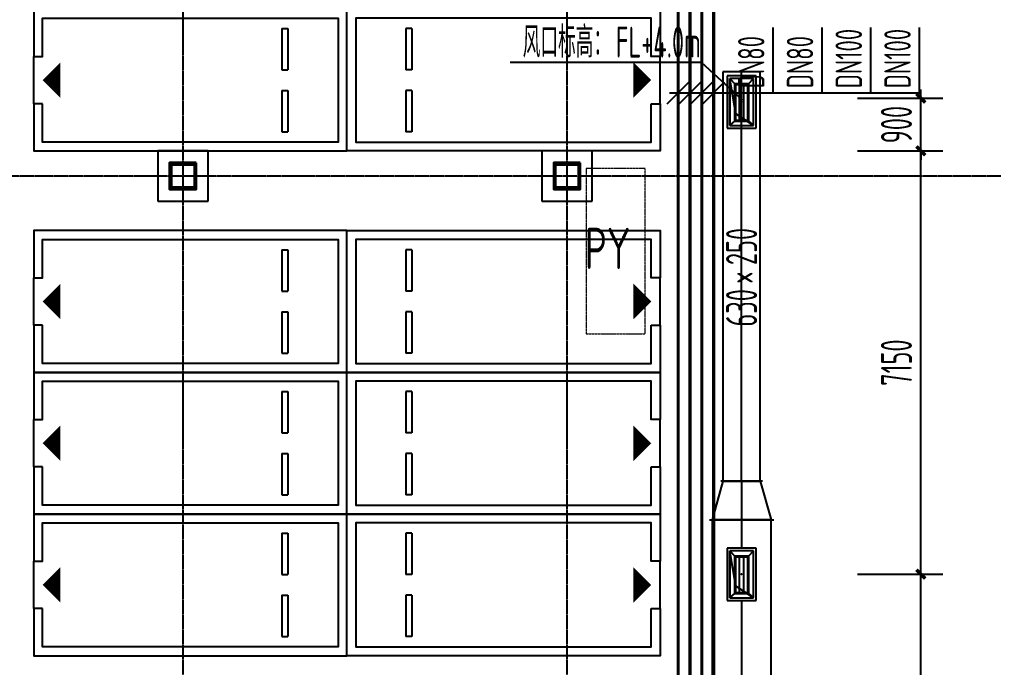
# Model space of a CAD drawing. Extents: x -20827274 to 1300756471, y -549375 to 3431892.
# Drawn here: x 50475 to 66960, y -224835 to -213858 of the extents above; entities that cross this region are included whole.
import ezdxf

# ---------------------------------------------------------------- set-up
doc = ezdxf.new("R2010")
doc.units = 0
doc.header["$LTSCALE"] = 10
for name, pattern in [('B-1F-WALL$0$DASH', [0.35, 0.25, -0.1]), ('CENTER2', [1.125, 0.75, -0.125, 0.125, -0.125]), ('DASH', [0.35, 0.25, -0.1]), ('暖附图底图$0$DASH', [0.35, 0.25, -0.1]), ('暖附图底图$0$DOTE', [2.42, 2, -0.2, 0.02, -0.2])]:
    doc.linetypes.add(name, pattern=pattern)
for name, color, linetype in [('1-zs', 3, 'Continuous'), ('1-标注暖通', 4, 'Continuous'), ('DUCT-排烟中心线', 5, 'CENTER2'), ('DUCT-排烟标注', 3, 'Continuous'), ('DUCT-排烟法兰', 4, 'Continuous'), ('DUCT-排烟管', 2, 'Continuous'), ('DUCT-排烟管立管', 2, 'Continuous'), ('DUCT-排烟管端线', 4, 'Continuous'), ('DUCT-排风风口', 7, 'Continuous'), ('H-DIM-空冷供水', 3, 'Continuous'), ('H-PIPE-空冷供水', 122, 'Continuous'), ('H-PIPE-空冷回水', 122, 'DASH'), ('H-TH_DIM', 3, 'Continuous'), ('暖附图底图$0$00-停车位', 8, 'Continuous'), ('暖附图底图$0$1-标注暖通', 8, 'Continuous'), ('暖附图底图$0$A-COLUMN', 8, 'Continuous'), ('暖附图底图$0$DOTE', 8, 'Continuous'), ('暖附图底图$0$S-柱', 8, 'Continuous'), ('暖附图底图$0$S-柱-填充', 8, 'Continuous')]:
    doc.layers.add(name, color=color, linetype=linetype)
doc.layers.add('B-1F-WALL$0$A-HOLE', color=8, linetype='Continuous', lineweight=9)
doc.layers.add('B-1F-WALL$0$A-SPACE', color=8, linetype='Continuous', lineweight=15)
doc.styles.add('8B2_02', font='tssdeng.shx', dxfattribs={"width": 0.6, "bigfont": 'TSSDCHN.shx'})
doc.styles.add('8B2_02_T3', font='tssdeng.shx', dxfattribs={"width": 0.6, "bigfont": 'TSSDCHN.shx'})
doc.styles.add('_THVAC_PIPEDN', font='tssdeng.shx', dxfattribs={"width": 0.7, "height": 3.5, "bigfont": 'tssdchn.shx'})
doc.styles.add('B-1F-WALL$0$HHD-HZ', font='STEDI.shx', dxfattribs={"width": 0.75, "bigfont": 'HZTXT.shx'})
doc.dimstyles.new('_TCH_ARCH&&150', dxfattribs={"dimtxt": 525, "dimasz": 150, "dimexe": 375, "dimexo": 450, "dimgap": 150, "dimtad": 1, "dimdec": 0, "dimrnd": 50, "dimzin": 0, "dimdsep": 46, "dimtxsty": '8B2_02_T3', "dimblk": 'ARCHTICK', "dimcen": 0.09, "dimclrt": 7, "dimazin": 2, "dimtfac": 1, "dimtdec": 0, "dimtix": 1, "dimtmove": 2, "dimatfit": 3, "dimfxl": 0, "dimtolj": 1, "dimtzin": 0, "dimarcsym": 0})

# ---------------------------------------------------------------- blocks, each defined once
blk = doc.blocks.new('$风口$00000108')
for p, q in [((-250, 135), (-190, 75)), ((-250, -135), (-250, 135)), ((250, 135), (200, 75)), ((250, 135), (250, -135)), ((200, 25), (-190, 25)), ((-250, -135), (-190, -75)), ((200, -25), (-190, -25)), ((200, -75), (250, -135)), ((250, -135), (-250, -135))]:
    blk.add_line(p, q)
at = {"linetype": 'Continuous'}
blk.add_line((250, 135), (-250, 135), dxfattribs=at)
at = {"lineweight": 40}
for p, q in [((-190, 75), (200, 75)), ((-190, -75), (-190, 75)), ((200, 75), (200, -75)), ((-190, -75), (200, -75))]:
    blk.add_line(p, q, dxfattribs=at)
blk = doc.blocks.new('暖附图底图$0$车位2400x5300')
at = {"layer": '暖附图底图$0$00-停车位', "color": 251}
for p, q in [((-875, -1000), (-175, -1000)), ((-875, -1100), (-875, -1000)), ((-875, -1100), (-175, -1100)), ((-175, -1100), (-175, -1000)), ((175, -1000), (875, -1000)), ((175, -1100), (175, -1000)), ((175, -1100), (875, -1100)), ((875, -1100), (875, -1000)), ((400, -5300), (-400, -5300))]:
    blk.add_line(p, q, dxfattribs=at)
blk.add_lwpolyline([(400, -5150), (400, -5300), (1200, -5300), (1200, 0), (-1200, 0), (-1200, -5300), (-400, -5300), (-400, -5150), (-1050, -5150), (-1050, -150), (1050, -150), (1050, -5150), (400, -5150)], dxfattribs=at)
blk.add_lwpolyline([(0, -5150, 0, 600, 0), (0, -4850, 600, 600, 0)], format="xyseb", dxfattribs=at)
blk = doc.blocks.new('暖附图底图$0$A$C7EFF042E')
at = {"layer": '暖附图底图$0$A-COLUMN', "color": 6}
for p, q in [((36675, -35825), (35825, -35825)), ((35825, -35825), (35825, -36675)), ((36675, -36675), (36675, -35825)), ((43175, -35825), (42325, -35825)), ((42325, -35825), (42325, -36675)), ((43175, -36675), (43175, -35825)), ((35825, -36675), (36675, -36675)), ((42325, -36675), (43175, -36675))]:
    blk.add_line(p, q, dxfattribs=at)
at = {"layer": '暖附图底图$0$S-柱', "color": 6, "lineweight": 35}
for points in [[(36475, -36025), (36025, -36025), (36025, -36475), (36475, -36475)], [(36475, -36025), (36025, -36025), (36025, -36475), (36475, -36475)], [(42975, -36025), (42525, -36025), (42525, -36475), (42975, -36475)], [(42975, -36025), (42525, -36025), (42525, -36475), (42975, -36475)]]:
    blk.add_lwpolyline(points, close=True, dxfattribs=at)
at = {"layer": '暖附图底图$0$S-柱-填充', "color": 6, "lineweight": 35}
for points in [[(36445, -36445), (36055, -36445), (36055, -36055), (36445, -36055)], [(42945, -36445), (42555, -36445), (42555, -36055), (42945, -36055)]]:
    blk.add_lwpolyline(points, close=True, dxfattribs=at)
blk = doc.blocks.new('暖附图底图$0$AFSFCS')
at = {"layer": '暖附图底图$0$DOTE', "color": 16, "linetype": '暖附图底图$0$DOTE', "ltscale": 1.5}
for p, q in [((53241.4, -155629.3), (53241.4, -385768.2)), ((59741.4, -155629.3), (59741.4, -385768.2)), ((145070.3, -216510.4), (4332, -216510.4))]:
    blk.add_line(p, q, dxfattribs=at)
blk.add_blockref('暖附图底图$0$A$C7EFF042E', (16991.4, -180260.4))
at = {"layer": '暖附图底图$0$00-停车位', "rotation": 270}
for p in [(56016.4, -214885.4), (56016.4, -218635.4), (56016.4, -221035.4), (56016.4, -223435.4)]:
    blk.add_blockref('暖附图底图$0$车位2400x5300', p, dxfattribs=at)
at = {"layer": '暖附图底图$0$00-停车位', "xscale": -1, "rotation": 89.99999997188226}
for p in [(56016.4, -214885.4), (56016.4, -218635.4), (56016.4, -221035.4), (56016.4, -223435.4)]:
    blk.add_blockref('暖附图底图$0$车位2400x5300', p, dxfattribs=at)
blk = doc.blocks.new('暖附图底图')
at = {"layer": '暖附图底图$0$1-标注暖通', "linetype": '暖附图底图$0$DASH'}
blk.add_blockref('暖附图底图$0$AFSFCS', (500000, 0), dxfattribs=at)
blk = doc.blocks.new('_ArchTick')
at = {"color": 0, "linetype": 'ByBlock', "const_width": 0.4}
blk.add_lwpolyline([(-0.5, -0.5), (0.5, 0.5)], dxfattribs=at)
blk = doc.blocks.new('*D1123')
at = {"layer": 'Defpoints', "color": 0, "transparency": 16777216}
for p in [(64208, -223256), (65730, -223256), (64208, -231256)]:
    blk.add_point(p, dxfattribs=at)
at = {"layer": 'H-TH_DIM', "color": 0, "lineweight": -2, "transparency": 16777216}
for p, q in [((64658, -223256), (66105, -223256)), ((65730, -231256), (65730, -223256)), ((64658, -231256), (66105, -231256))]:
    blk.add_line(p, q, dxfattribs=at)
at = {"layer": 'H-TH_DIM', "color": 0, "lineweight": -2, "transparency": 16777216, "xscale": 150, "yscale": 150, "zscale": 150}
for p, rotation in [((65730, -223256), 90), ((65730, -231256), 270)]:
    blk.add_blockref('_ArchTick', p, dxfattribs=dict(at, rotation=rotation))
at = {"layer": 'H-TH_DIM', "color": 7, "transparency": 16777216, "insert": (65317, -227256), "char_height": 525, "attachment_point": 5, "rotation": 90, "style": '8B2_02_T3'}
blk.add_mtext('\\A1;8000', dxfattribs=at)
blk = doc.blocks.new('*D1124')
at = {"layer": 'Defpoints', "color": 0, "transparency": 16777216}
for p in [(64208, -216085), (65730, -216085), (64208, -223256)]:
    blk.add_point(p, dxfattribs=at)
at = {"layer": 'H-TH_DIM', "color": 0, "lineweight": -2, "transparency": 16777216}
for p, q in [((64658, -216085), (66105, -216085)), ((65730, -223256), (65730, -216085)), ((64658, -223256), (66105, -223256))]:
    blk.add_line(p, q, dxfattribs=at)
at = {"layer": 'H-TH_DIM', "color": 0, "lineweight": -2, "transparency": 16777216, "xscale": 150, "yscale": 150, "zscale": 150}
for p, rotation in [((65730, -216085), 90), ((65730, -223256), 270)]:
    blk.add_blockref('_ArchTick', p, dxfattribs=dict(at, rotation=rotation))
at = {"layer": 'H-TH_DIM', "color": 7, "transparency": 16777216, "insert": (65317, -219671), "char_height": 525, "attachment_point": 5, "rotation": 90, "style": '8B2_02_T3'}
blk.add_mtext('\\A1;7150', dxfattribs=at)
blk = doc.blocks.new('*D1125')
at = {"layer": 'Defpoints', "color": 0, "transparency": 16777216}
for p in [(64208, -215192), (65730, -215192), (64208, -216085)]:
    blk.add_point(p, dxfattribs=at)
at = {"layer": 'H-TH_DIM', "color": 0, "lineweight": -2, "transparency": 16777216}
for p, q in [((65730, -215192), (65730, -215042)), ((64658, -215192), (66105, -215192)), ((65730, -216085), (65730, -215192)), ((64658, -216085), (66105, -216085)), ((65730, -216085), (65730, -216235))]:
    blk.add_line(p, q, dxfattribs=at)
at = {"layer": 'H-TH_DIM', "color": 0, "lineweight": -2, "transparency": 16777216, "xscale": 150, "yscale": 150, "zscale": 150}
for p, rotation in [((65730, -215192), 270), ((65730, -216085), 90)]:
    blk.add_blockref('_ArchTick', p, dxfattribs=dict(at, rotation=rotation))
at = {"layer": 'H-TH_DIM', "color": 7, "transparency": 16777216, "insert": (65317, -215639), "char_height": 525, "attachment_point": 5, "rotation": 90, "style": '8B2_02_T3'}
blk.add_mtext('\\A1;900', dxfattribs=at)

msp = doc.modelspace()

# ---------------------------------------------------------------- linework, layer by layer
at = {"layer": '1-标注暖通'}
for p, q in [((58781.9, -214582.6), (62011.9, -214582.6)), ((62011.9, -214582.6), (62704.4, -215219, 2600))]:
    msp.add_line(p, q, dxfattribs=at)
at = {"layer": 'B-1F-WALL$0$A-HOLE', "linetype": 'B-1F-WALL$0$DASH', "ltscale": 0.5}
msp.add_lwpolyline([(60066.4, -219185.4), (61066.4, -219185.4), (61066.4, -216385.4), (60066.4, -216385.4)], close=True, dxfattribs=at)
at = {"layer": 'DUCT-排烟中心线'}
for p, q in [((62696.3, -221679), (62696.3, -214746.2)), ((62696.3, -221679.2), (62696.3, -222334.2)), ((62696.3, -222334.4), (62696.3, -222826.2)), ((62696.3, -223686.2), (62696.3, -229689.7))]:
    msp.add_line(p, q, dxfattribs=at)
at = {"layer": 'DUCT-排烟法兰'}
for p, q in [((62941.3, -214811.2), (62451.3, -214811.2)), ((62451.3, -214811.2), (62451.3, -215701.2)), ((62941.3, -215701.2), (62941.3, -214811.2)), ((62451.3, -215701.2), (62941.3, -215701.2)), ((63048.8, -221679.1), (62343.8, -221679.1)), ((62151.3, -222334.3), (63241.3, -222334.3)), ((62941.3, -222811.2), (62451.3, -222811.2)), ((62451.3, -222811.2), (62451.3, -223701.2)), ((62941.3, -223701.2), (62941.3, -222811.2)), ((62451.3, -223701.2), (62941.3, -223701.2))]:
    msp.add_line(p, q, dxfattribs=at)
at = {"layer": 'DUCT-排烟法兰', "color": 18, "true_color": 0x000000}
for p in [(62696.3, -215256.2, -0.1), (62696.3, -215256.2, 0.1), (62696.3, -221679, 500), (62696.3, -221679.2, 500), (62696.3, -222334.2, 500), (62696.3, -222334.4, 500), (62696.3, -223256.2, -0.1), (62696.3, -223256.2, 0.1)]:
    msp.add_point(p, dxfattribs=at)
at = {"layer": 'DUCT-排烟管'}
for p, q in [((63011.3, -214746.2), (62381.3, -214746.2)), ((62381.3, -214746.2), (62381.3, -221679)), ((63011.3, -221679), (63011.3, -214746.2)), ((62381.3, -221679.2), (62196.3, -222334.2)), ((62381.3, -221679), (63011.3, -221679)), ((63011.3, -221679.2), (63196.3, -222334.2)), ((62196.3, -222334.4), (62196.3, -229689.7)), ((63196.3, -222334.4), (62196.3, -222334.4)), ((63196.3, -229689.7), (63196.3, -222334.4))]:
    msp.add_line(p, q, dxfattribs=at)
at = {"layer": 'DUCT-排烟管', "color": 18, "true_color": 0x000000}
for p in [(62696.3, -221679.2, 500), (62696.3, -222334.2, 500)]:
    msp.add_point(p, dxfattribs=at)
at = {"layer": 'DUCT-排烟管立管'}
for p, q in [((62896.3, -214856.2), (62496.3, -214856.2)), ((62496.3, -214856.2), (62496.3, -215656.2)), ((62896.3, -215656.2), (62896.3, -214856.2)), ((62496.3, -215656.2), (62896.3, -215656.2)), ((62896.3, -222856.2), (62496.3, -222856.2)), ((62496.3, -222856.2), (62496.3, -223656.2)), ((62896.3, -223656.2), (62896.3, -222856.2)), ((62496.3, -223656.2), (62896.3, -223656.2))]:
    msp.add_line(p, q, dxfattribs=at)
at = {"layer": 'DUCT-排烟管端线'}
for p, q in [((62596.3, -215456.2), (62496.3, -214856.2)), ((62896.3, -215656.2), (62596.3, -215456.2)), ((63011.3, -221679.2), (62381.3, -221679.2)), ((62196.3, -222334.2), (63196.3, -222334.2)), ((62596.3, -223456.2), (62496.3, -222856.2)), ((62896.3, -223656.2), (62596.3, -223456.2))]:
    msp.add_line(p, q, dxfattribs=at)
at = {"layer": 'H-DIM-空冷供水'}
for p, q in [((63233.3, -215099.8), (63233.3, -213991.7)), ((64058.3, -215099.8), (64058.3, -213991.7)), ((64883.3, -215099.8), (64883.3, -213991.7)), ((65708.3, -215099.8), (65708.3, -213991.7)), ((61438.4, -215285.4), (61809.7, -214914.2)), ((61638.4, -215285.4), (62009.7, -214914.2)), ((61838.4, -215285.4), (62209.7, -214914.2)), ((62038.4, -215285.4), (62409.7, -214914.2)), ((61474, -215099.8), (63233.3, -215099.8)), ((63233.3, -215099.8), (65708.3, -215099.8))]:
    msp.add_line(p, q, dxfattribs=at)
at = {"layer": 'H-PIPE-空冷供水', "linetype": 'Continuous', "ltscale": 1.5, "const_width": 52.5}
for points in [[(61624, -231641.7), (61624, -208418.6)], [(62024, -232207.8), (62024, -208418.6)]]:
    msp.add_lwpolyline(points, dxfattribs=at)
at = {"layer": 'H-PIPE-空冷回水', "linetype": 'DASH', "ltscale": 1.5, "const_width": 52.5}
for points in [[(61824, -231901.3), (61824, -208418.6)], [(62224, -232467.4), (62224, -208418.6)]]:
    msp.add_lwpolyline(points, dxfattribs=at)

# ---------------------------------------------------------------- block references
at = {"layer": '1-zs'}
msp.add_blockref('暖附图底图', (-500000, 0), dxfattribs=at)
at = {"layer": 'DUCT-排风风口', "xscale": 1.6, "yscale": -1.481481481481482, "rotation": 270}
for p in [(62696.3, -215256.2, 2600), (62696.3, -223256.2, 2600)]:
    msp.add_blockref('$风口$00000108', p, dxfattribs=at)

# ---------------------------------------------------------------- texts
at = {"layer": '1-标注暖通', "style": '8B2_02', "width": 0.6}
for s, p in [('风口标高：', (58991.7, -214504.5)), ('FL+4.0m', (60566.7, -214504.5))]:
    msp.add_text(s, height=525, dxfattribs=at).set_placement(p)
at = {"layer": 'B-1F-WALL$0$A-SPACE', "color": 6, "style": 'B-1F-WALL$0$HHD-HZ', "width": 0.75}
msp.add_text('PY', height=700, dxfattribs=at).set_placement((60045.8, -218086.3))
at = {"layer": 'DUCT-排烟标注', "style": '8B2_02', "width": 0.6}
for s, p in [('250', (62958.8, -218018.8, -3600)), ('×', (62958.8, -218333.8, -3600)), ('630', (62958.8, -219060.7, -3600))]:
    msp.add_text(s, height=525, rotation=90, dxfattribs=at).set_placement(p)
at = {"layer": 'H-DIM-空冷供水', "color": 7, "style": '_THVAC_PIPEDN', "width": 0.658824}
for s, p in [('DN100', (64733.3, -215024.8)), ('DN100', (65558.3, -215024.8)), ('DN80', (63083.3, -215024.8)), ('DN80', (63908.3, -215024.8))]:
    msp.add_text(s, height=446.25, rotation=90, dxfattribs=at).set_placement(p)

# ---------------------------------------------------------------- dimensions: what is measured, and where the dimension line sits
at = {"layer": 'H-TH_DIM', "color": 1}
for p1, p2, picture, middle in [((64208.1, -216085.4), (64208.1, -215192.2), '*D1125', (65317.1, -215638.8)), ((64208.1, -223256.2), (64208.1, -216085.4), '*D1124', (65317.1, -219670.8)), ((64208.1, -231256.2), (64208.1, -223256.2), '*D1123', (65317.1, -227256.2))]:
    dim = msp.add_aligned_dim(p1=p1, p2=p2, distance=-1521.5, dimstyle='_TCH_ARCH&&150', dxfattribs=at)
    dim.commit()
    dim.dimension.update_dxf_attribs({"geometry": picture, "text_midpoint": middle})

doc.saveas('drawing.dxf')
